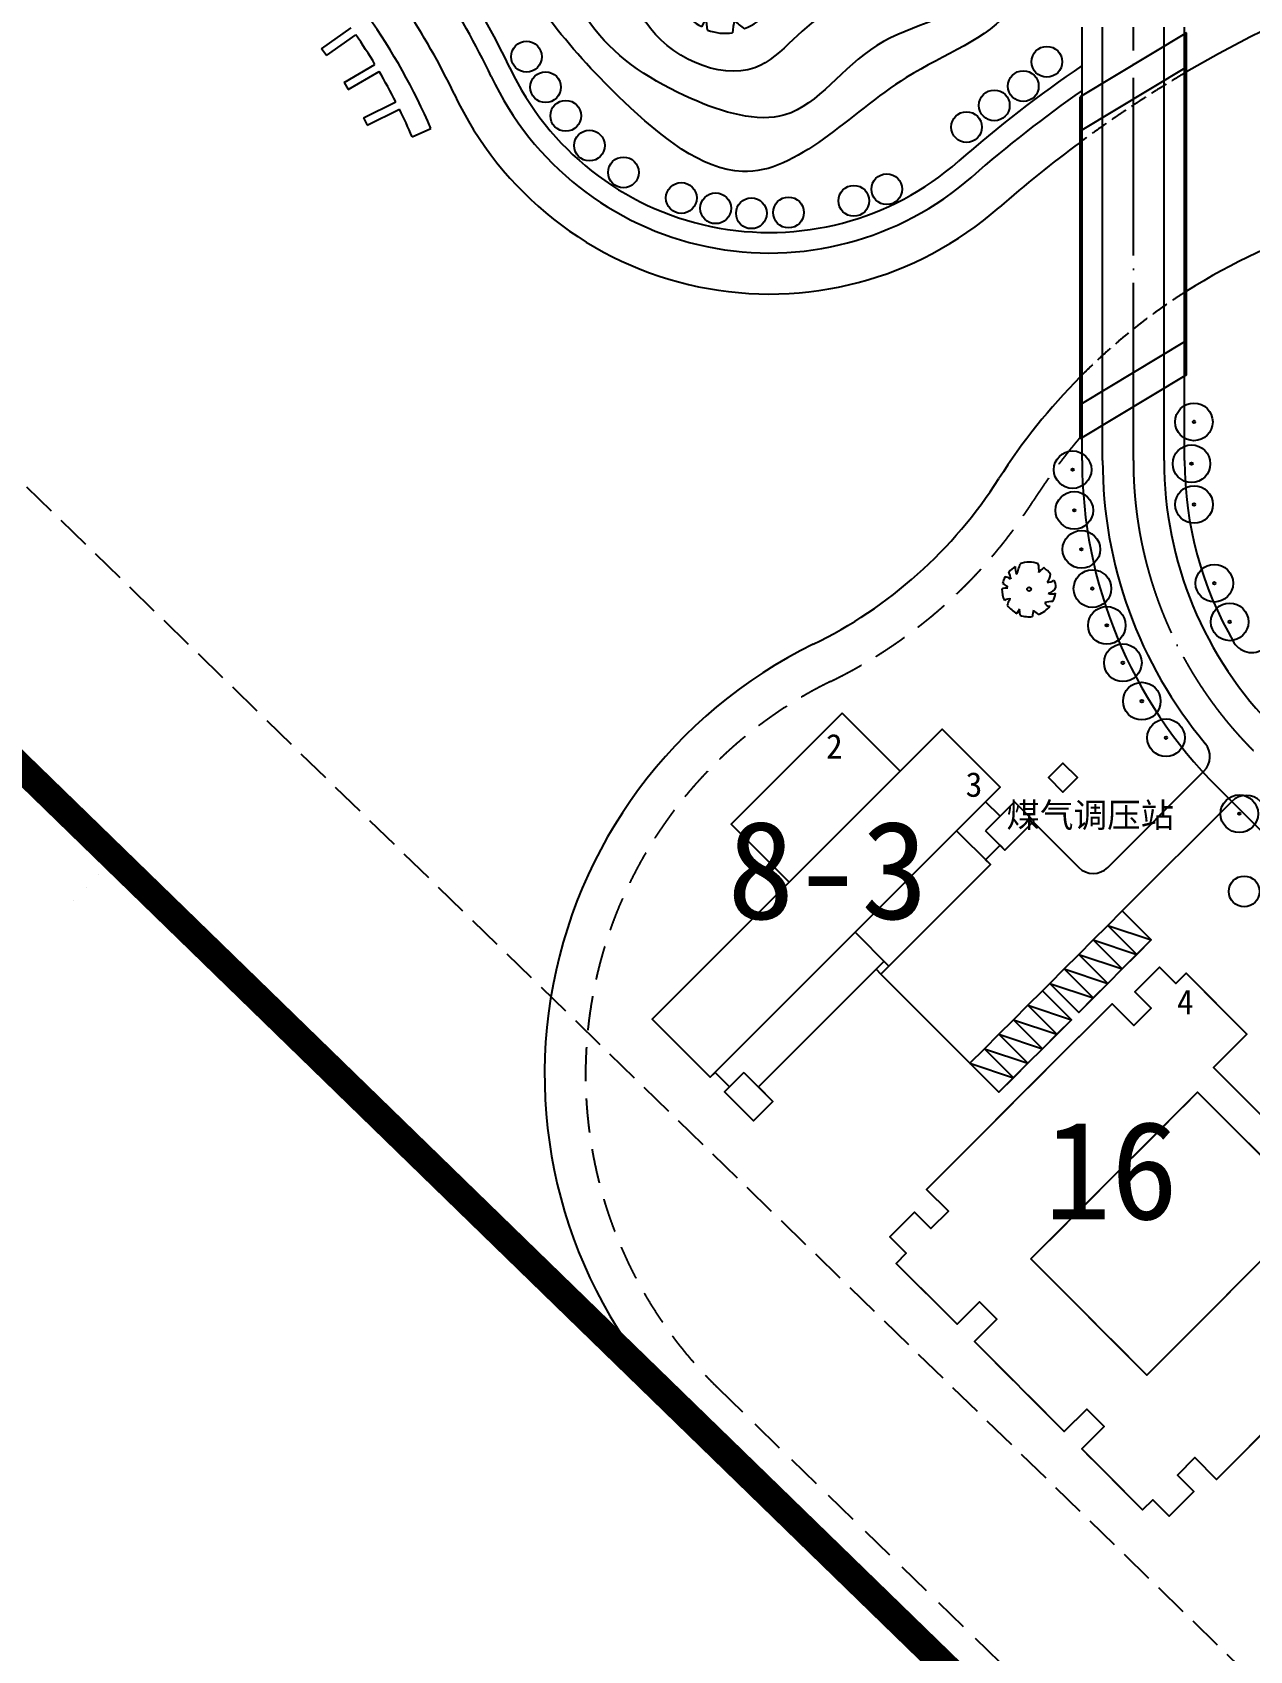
# Model space of a CAD drawing. Extents: x 39009873 to 40242873, y -38938004 to -37205504.
# Drawn here: x 39435847 to 39614004, y -38603123 to -38366395 of the extents above; entities that cross this region are included whole.
import ezdxf

# ---------------------------------------------------------------- set-up
doc = ezdxf.new("R2010")
doc.units = 0
doc.header["$LTSCALE"] = 1000
doc.header["$MEASUREMENT"] = 0
for name, pattern in [('CENT', [15, 13, -1, 0, -1]), ('DASH', [0.35, 0.25, -0.1]), ('DASH1', [1.5, 1, -0.5])]:
    doc.linetypes.add(name, pattern=pattern)
doc.layers.get('0').update_dxf_attribs({"linetype": 'CONTINUOUS'})
for name, color, linetype in [('1-CEG', 220, 'CONTINUOUS'), ('A-FACE', 4, 'CONTINUOUS'), ('PUB_TEXT', 4, 'CONTINUOUS'), ('river', 190, 'CONTINUOUS'), ('TEXT', 7, 'CONTINUOUS'), ('TREE1', 62, 'CONTINUOUS'), ('人行道', 251, 'CONTINUOUS'), ('停车', 165, 'CONTINUOUS'), ('建筑屋顶', 2, 'CONTINUOUS'), ('建筑轮廓', 254, 'CONTINUOUS'), ('等高线', 250, 'DASH'), ('范围', 7, 'CONTINUOUS'), ('道路中心线', 1, 'CENT')]:
    doc.layers.add(name, color=color, linetype=linetype)
doc.styles.add('-黑体', font='SIMHEI.TTF')
doc.styles.get("Standard").update_dxf_attribs({"font": 'SimSun.ttf', "height": 20})

# ---------------------------------------------------------------- blocks, each defined once
blk = doc.blocks.new('sdji')
at = {"linetype": 'Continuous', "ltscale": 10}
for radius in [2750, 184]:
    blk.add_circle((512091, 867961), radius, dxfattribs=at)
blk = doc.blocks.new('sij')
at = {"layer": 'TREE1', "linetype": 'Continuous', "ltscale": 10}
blk.add_circle((327690, 1006813), 2250, dxfattribs=at)
blk = doc.blocks.new('M_F13')
for p, q in [((-515, 179), (-397, 193)), ((-484, 239), (-484, 239)), ((-397, 193), (-484, 239))]:
    blk.add_line(p, q)
blk.add_circle((-3, 3), 38.2)
for centre, radius, start, end in [((-8, 3), 532, 89.3321, 114.3856), ((-325, 399), 130, 343.6555, 39.76), ((-175, 449), 193, 352.0775, 26.6128), ((-85, 589), 202, 304.1868, 338.5411), ((-8, 3), 531, 62.8767, 77.7021), ((80, 476), 154, 315.8454, 359.7651), ((-8, 3), 527, 126.0751, 153.6245), ((-356, 208), 224, 48.5203, 80.5151), ((-244, 1929), 1632, 285.4397, 290.7099), ((-8, 3), 523, 31.4098, 49.4752), ((-8, 3), 537, 160.8426, 187.275), ((412, 44), 234, 83.5323, 121.6544), ((959, 2091), 1965, 250.0865, 256.3451), ((-8, 3), 534, 340.3307, 19.43), ((-610, -942), 880, 77.3728, 85.4649), ((-5, -500), 587, 134.7782, 147.3315), ((-8, 3), 524, 200.8103, 231.4392), ((-251, -396), 87.2, 97.741, 188.8107), ((-1350, -519), 1108, 2.9465, 10.9238), ((-8, 3), 514, 305.394, 326.2464), ((358, 465), 656, 266.7455, 282.0146), ((0, -631), 545, 39.6536, 53.993), ((-8, 3), 522, 243.1498, 261.8356), ((125, -442), 220, 160.6009, 199.3991), ((100, -357), 178, 186.1912, 248.4952), ((296, -376), 163, 170.6314, 220.6278), ((325, -118), 300, 230.4582, 263.1093), ((-8, 3), 527, 274.7236, 290.3277)]:
    blk.add_arc(centre, radius, start, end)
at = {"width": 0.8, "flags": 9}
for tag, p in [('XSIZE', (-62, 12)), ('YSIZE', (9, 6))]:
    blk.add_attdef(tag, p, '', height=0.2, dxfattribs=at)

msp = doc.modelspace()

# ---------------------------------------------------------------- linework, layer by layer
at = {"layer": 'A-FACE', "linetype": 'Continuous', "ltscale": 10}
for p, q in [((39604781, -38366473), (39589181, -38375849)), ((39604781, -38371473), (39589181, -38380849)), ((39604481, -38411653), (39589481, -38420668)), ((39604781, -38416473), (39589181, -38425849))]:
    msp.add_line(p, q, dxfattribs=at)
at = {"layer": 'A-FACE'}
for p, q in [((39592481, -38373865), (39592481, -38365614)), ((39601481, -38368456), (39601481, -38365614)), ((39604781, -38416473), (39604781, -38366473)), ((39601481, -38418456), (39601481, -38368456)), ((39604481, -38416653), (39604481, -38366653)), ((39589181, -38425849), (39589181, -38375849)), ((39589481, -38425668), (39589481, -38375668)), ((39592481, -38423865), (39592481, -38373865)), ((39601481, -38429045), (39601481, -38418456)), ((39592481, -38429045), (39592481, -38423865)), ((39593227, -38488557), (39607319, -38474465)), ((39595348, -38494921), (39611373, -38478896)), ((39582310, -38481884), (39588984, -38488557)), ((39595348, -38494921), (39599591, -38499164)), ((39599591, -38499164), (39588984, -38509771)), ((39560036, -38504157), (39577317, -38521438)), ((39584741, -38505528), (39583681, -38506589)), ((39588984, -38509771), (39584741, -38505528)), ((39583681, -38506589), (39587923, -38510831)), ((39587923, -38510831), (39577317, -38521438))]:
    msp.add_line(p, q, dxfattribs=at)
for centre, radius, start, end in [((39656981, -38429045), 64500, 180, 219.90031), ((39656981, -38429045), 55500, 180, 225), ((39605198, -38472343), 3000, 315, 39.90031), ((39613494, -38481018), 3000, 45, 135), ((39591105, -38486436), 3000, 225, 315)]:
    msp.add_arc(centre, radius, start, end, dxfattribs=at)
at = {"layer": 'river', "color": 8, "linetype": 'DASH1', "ltscale": 5}
msp.add_line((39536202, -38564721), (39629398, -38655314), dxfattribs=at)
at = {"layer": 'river'}
msp.add_lwpolyline([(39532020, -38569023), (39625395, -38659790), (39759601, -38770140)], dxfattribs=at)
for centre, radius, start, end in [((39412547, -38415476), 94000, 25.22891, 43.1711), ((39696013, -38527356), 180000, 102.33513, 120.45359), ((39543715, -38353671), 51000, 205.22891, 311.24618), ((39696013, -38527356), 180000, 126.40626, 131.24618), ((39652664, -38479710), 89368, 92.38447, 122.39776), ((39652664, -38479710), 89368, 135.26357, 147.47841), ((39520707, -38395574), 67129, 295.99578, 327.47841), ((39580812, -38518829), 70000, 115.99578, 225.81137)]:
    msp.add_arc(centre, radius, start, end, dxfattribs=at)
at = {"layer": 'river', "color": 3, "linetype": 'DASH', "ltscale": 10}
for centre, radius, start, end in [((39696013, -38527356), 180000, 120.45359, 126.40626), ((39652664, -38479710), 89368, 122.39776, 135.26357)]:
    msp.add_arc(centre, radius, start, end, dxfattribs=at)
at = {"layer": 'river', "color": 8, "linetype": 'DASH1', "ltscale": 5}
for centre, radius, start, end in [((39652664, -38479710), 83368, 139.59449, 147.47841), ((39520707, -38395574), 73129, 295.99578, 327.47841), ((39580812, -38518829), 64000, 115.99578, 225.81137)]:
    msp.add_arc(centre, radius, start, end, dxfattribs=at)
at = {"layer": 'TEXT', "const_width": 0.5}
msp.add_lwpolyline([(39447765, -38487121), (39408732, -38529301), (39305525, -38529301)], dxfattribs=at)
at = {"layer": '人行道', "linetype": 'Continuous', "ltscale": 10}
for p, q in [((39478189, -38368813), (39482498, -38365750)), ((39478884, -38369791), (39478189, -38368813)), ((39478884, -38369791), (39483186, -38366733)), ((39481462, -38373728), (39485993, -38371075)), ((39482069, -38374763), (39486606, -38372106)), ((39481462, -38373728), (39482069, -38374763)), ((39484310, -38378900), (39489048, -38376574)), ((39484839, -38379977), (39489584, -38377647)), ((39484310, -38378900), (39484839, -38379977)), ((39491429, -38381662), (39494186, -38380480))]:
    msp.add_line(p, q, dxfattribs=at)
at = {"layer": '人行道'}
for p, q in [((39589481, -38375668), (39589481, -38365614)), ((39604481, -38366653), (39604481, -38365614)), ((39604481, -38429045), (39604481, -38416653)), ((39589481, -38429045), (39589481, -38425668)), ((39609252, -38476775), (39716068, -38583592))]:
    msp.add_line(p, q, dxfattribs=at)
for centre, radius, start, end in [((39412547, -38415476), 103000, 25.22891, 43.33095), ((39412547, -38415476), 100000, 25.22891, 43.28087), ((39543715, -38353671), 45000, 205.22891, 311.24618), ((39543715, -38353671), 42000, 205.22891, 311.24618), ((39696013, -38527356), 189000, 124.30911, 131.24618), ((39696013, -38527356), 186000, 124.94212, 131.24618), ((39656981, -38429045), 67500, 180, 225), ((39656981, -38429045), 52500, 180, 210.42512), ((39614298, -38454113), 3000, 210.42512, 315)]:
    msp.add_arc(centre, radius, start, end, dxfattribs=at)
at = {"layer": '人行道', "linetype": 'Continuous', "ltscale": 10}
for radius, start, end in [(88824, 23.2029, 35.40751), (85824, 31.15456, 34.60637), (85824, 26.95386, 30.35342), (85824, 23.2029, 26.15272)]:
    msp.add_arc((39412547, -38415476), radius, start, end, dxfattribs=at)
at = {"layer": '停车', "linetype": 'Continuous', "ltscale": 10}
for points in [[(39593227, -38497043), (39595348, -38494921), (39599591, -38499164), (39597469, -38501285), (39593227, -38497043), (39599591, -38499164)], [(39591105, -38499164), (39593227, -38497043), (39597469, -38501285), (39595348, -38503407), (39591105, -38499164), (39597469, -38501285)], [(39586863, -38503407), (39588984, -38501285), (39593227, -38505528), (39591105, -38507649), (39586863, -38503407), (39593227, -38505528)], [(39588984, -38501285), (39591105, -38499164), (39595348, -38503407), (39593227, -38505528), (39588984, -38501285), (39595348, -38503407)], [(39584741, -38505528), (39586863, -38503407), (39591105, -38507649), (39588984, -38509771), (39584741, -38505528), (39591105, -38507649)], [(39581559, -38508710), (39583681, -38506589), (39587923, -38510831), (39585802, -38512953), (39581559, -38508710), (39587923, -38510831)], [(39577317, -38512953), (39579438, -38510831), (39583681, -38515074), (39581559, -38517195), (39577317, -38512953), (39583681, -38515074)], [(39579438, -38510831), (39581559, -38508710), (39585802, -38512953), (39583681, -38515074), (39579438, -38510831), (39585802, -38512953)], [(39575195, -38515074), (39577317, -38512953), (39581559, -38517195), (39579438, -38519317), (39575195, -38515074), (39581559, -38517195)], [(39573074, -38517195), (39575195, -38515074), (39579438, -38519317), (39577317, -38521438), (39573074, -38517195), (39579438, -38519317)]]:
    msp.add_lwpolyline(points, dxfattribs=at)
at = {"layer": '建筑屋顶', "linetype": 'Continuous', "ltscale": 10}
for p, q in [((39554353, -38466000), (39538116, -38482237)), ((39568990, -38468333), (39526564, -38510760)), ((39577476, -38476819), (39535049, -38519245)), ((39560505, -38502274), (39542120, -38520659)), ((39535049, -38519245), (39526564, -38510760)), ((39535756, -38518538), (39537878, -38520659)), ((39539999, -38518538), (39537170, -38521366)), ((39539999, -38518538), (39544242, -38522781)), ((39541413, -38525609), (39537170, -38521366)), ((39544242, -38522781), (39541413, -38525609))]:
    msp.add_line(p, q, dxfattribs=at)
at = {"layer": '建筑屋顶', "linetype": 'Continuous', "lineweight": -3, "ltscale": 10}
for p, q in [((39562838, -38474485), (39554353, -38466000)), ((39577476, -38476819), (39568990, -38468333)), ((39579597, -38478940), (39575354, -38483183)), ((39577476, -38481061), (39575354, -38478940)), ((39582425, -38481768), (39579597, -38478940)), ((39546601, -38490722), (39538116, -38482237)), ((39582425, -38481768), (39578183, -38486011)), ((39576061, -38488132), (39571112, -38483183)), ((39578183, -38486011), (39575354, -38483183)), ((39577476, -38485304), (39575354, -38487425)), ((39576061, -38488132), (39561212, -38502982)), ((39561212, -38502982), (39556262, -38498032))]:
    msp.add_line(p, q, dxfattribs=at)
at = {"layer": '建筑屋顶', "linetype": 'DASH', "ltscale": 30}
for p, q in [((39597204, -38506729), (39600810, -38503123)), ((39600810, -38503123), (39603214, -38505527)), ((39603214, -38505527), (39604699, -38504042)), ((39604699, -38504042), (39613609, -38512952)), ((39566728, -38535650), (39593880, -38508497)), ((39593880, -38508497), (39597062, -38511679)), ((39599608, -38509133), (39597204, -38506729)), ((39597062, -38511679), (39599608, -38509133)), ((39613609, -38512952), (39608730, -38517831)), ((39608730, -38517831), (39626973, -38536074)), ((39582001, -38545832), (39606396, -38521437)), ((39606396, -38521437), (39623367, -38538408)), ((39569910, -38538832), (39566728, -38535650)), ((39561354, -38542580), (39564960, -38538973)), ((39564960, -38538973), (39567364, -38541378)), ((39567364, -38541378), (39569910, -38538832)), ((39623367, -38538408), (39598972, -38562803)), ((39563758, -38544984), (39561354, -38542580)), ((39562273, -38546469), (39563758, -38544984)), ((39598972, -38562803), (39582001, -38545832)), ((39571182, -38555378), (39562273, -38546469)), ((39638852, -38548378), (39609154, -38578076)), ((39574470, -38552090), (39571182, -38555378)), ((39577016, -38554636), (39574470, -38552090)), ((39573728, -38557924), (39577016, -38554636)), ((39586880, -38571076), (39573728, -38557924)), ((39590168, -38567788), (39586880, -38571076)), ((39592714, -38570334), (39590168, -38567788)), ((39589426, -38573622), (39592714, -38570334)), ((39598335, -38582531), (39589426, -38573622)), ((39605972, -38574894), (39603426, -38577440)), ((39609154, -38578076), (39605972, -38574894)), ((39603426, -38577440), (39605831, -38579844)), ((39599820, -38581046), (39598335, -38582531)), ((39602224, -38583450), (39599820, -38581046)), ((39605831, -38579844), (39602224, -38583450))]:
    msp.add_line(p, q, dxfattribs=at)
at = {"layer": '建筑屋顶', "linetype": 'Continuous', "ltscale": 10}
msp.add_lwpolyline([(39586668, -38473283), (39584547, -38475404), (39586668, -38477526), (39588789, -38475404)], close=True, dxfattribs=at)
at = {"layer": '建筑轮廓'}
msp.add_lwpolyline([(39554353, -38466000), (39538116, -38482237), (39546601, -38490722), (39526564, -38510760), (39535049, -38519245), (39535756, -38518538), (39537878, -38520659), (39537170, -38521366), (39541413, -38525609), (39544242, -38522781), (39542120, -38520659), (39559329, -38503450), (39560036, -38504157), (39576061, -38488132), (39575354, -38487425), (39577476, -38485304), (39578183, -38486011), (39582425, -38481768), (39579597, -38478940), (39577476, -38481061), (39575354, -38478940), (39577476, -38476819), (39568990, -38468333), (39562838, -38474485), (39554353, -38466000)], dxfattribs=at)
at = {"layer": '建筑轮廓', "ltscale": 10}
for points in [[(39584547, -38475404), (39586668, -38473283), (39588789, -38475404), (39586668, -38477526), (39584547, -38475404)], [(39626973, -38536074), (39608730, -38517831), (39613609, -38512952), (39604699, -38504042), (39603214, -38505527), (39600810, -38503123), (39597204, -38506729), (39599608, -38509133), (39597062, -38511679), (39593880, -38508497), (39584341, -38518037), (39569273, -38533104), (39566728, -38535650), (39569910, -38538832), (39567364, -38541378), (39564960, -38538973), (39561354, -38542580), (39563758, -38544984), (39562273, -38546469), (39571182, -38555378), (39574470, -38552090), (39577016, -38554636), (39573728, -38557924), (39586880, -38571076), (39590168, -38567788), (39592714, -38570334), (39589426, -38573622), (39598335, -38582531), (39599820, -38581046), (39602224, -38583450), (39605831, -38579844), (39603426, -38577440), (39605972, -38574894), (39609154, -38578076), (39638852, -38548378)], [(39582001, -38545832), (39606396, -38521437), (39623367, -38538408), (39598972, -38562803), (39582001, -38545832)]]:
    msp.add_lwpolyline(points, dxfattribs=at)
at = {"layer": '等高线', "linetype": 'Continuous', "ltscale": 10}
for points in [[(39524987, -38241450), (39531953, -38232126), (39533025, -38210695), (39532668, -38202837), (39520874, -38187835), (39502942, -38164908), (39496404, -38164389), (39489210, -38166003), (39456129, -38201985), (39444502, -38211869), (39429023, -38220339), (39418632, -38222874), (39416349, -38229719), (39419307, -38255180), (39430566, -38268859), (39434319, -38291143), (39437226, -38305138), (39454094, -38310462), (39482503, -38321109), (39503810, -38353051), (39522454, -38376564), (39539765, -38386767), (39563736, -38373015), (39579272, -38362811), (39583267, -38352164), (39573502, -38330869), (39562404, -38319778), (39542873, -38302920), (39525547, -38282942), (39514449, -38265640), (39521566, -38245247), (39524987, -38241450)], [(39507204, -38267243), (39505063, -38255205), (39519263, -38239972), (39525954, -38223922), (39521404, -38201452), (39508289, -38183262), (39500527, -38177645), (39478312, -38181657), (39469479, -38190217), (39460646, -38206535), (39443517, -38224190), (39426654, -38225260), (39420766, -38233820), (39422104, -38250939), (39435219, -38262977), (39442178, -38274212), (39440305, -38293204), (39445658, -38302567), (39467004, -38308430), (39490084, -38323225), (39510140, -38350883), (39518159, -38365969), (39532311, -38376105), (39545990, -38378462), (39559434, -38368326), (39574765, -38360312), (39574293, -38341219), (39556368, -38320476), (39533846, -38299105), (39518739, -38280784), (39507204, -38267243)], [(39520652, -38294846), (39511348, -38283555), (39503373, -38269275), (39493058, -38253320), (39478120, -38247689), (39465160, -38233741), (39452201, -38228427), (39435919, -38229092), (39426947, -38233741), (39426947, -38247341), (39434258, -38255991), (39446220, -38265622), (39449875, -38276913), (39445556, -38285547), (39448546, -38298831), (39463499, -38302152), (39479420, -38308868), (39494684, -38322685), (39507262, -38334603), (39521981, -38353627), (39525636, -38364918), (39541586, -38371560), (39552884, -38363257), (39566840, -38360600), (39569830, -38355287), (39567504, -38343332), (39559530, -38329052), (39539260, -38315104), (39527630, -38299827), (39520652, -38294846)]]:
    msp.add_spline(points, degree=3, dxfattribs=at)
at = {"layer": '范围', "color": 1, "linetype": 'DASH', "ltscale": 20}
msp.add_line((39194079, -38198681), (39645412, -38637409), dxfattribs=at)
at = {"layer": '范围', "color": 1, "linetype": 'DASH', "ltscale": 50, "const_width": 2000}
msp.add_lwpolyline([(39727275, -37603786), (39309838, -37602478), (39267254, -37697480), (39215453, -37815637), (39203656, -37841696, -0.0375387), (39200633, -37850208, 0.1308835), (39198294, -37865085), (39212418, -38000000), (39219106, -38069414), (39219411, -38084620, -0.195535), (39216767, -38101984), (39156180, -38203680), (39625395, -38659790), (39748451, -38760972), (39960509, -38548914), (40086169, -38423253), (40107609, -38401814, 0.1316525), (40102432, -38392848), (40050787, -38341202), (40018183, -38301527), (39930095, -38213439, -0.2363782)], format="xyb", close=True, dxfattribs=at)
msp.add_lwpolyline([(39727275, -37603786), (39309838, -37602478), (39267254, -37697480), (39215453, -37815637), (39203656, -37841696, -0.0375387), (39200633, -37850208, 0.1308835), (39198294, -37865085), (39212418, -38000000), (39219106, -38069414), (39219411, -38084620, -0.195535), (39216767, -38101984), (39156180, -38203680), (39625395, -38659790), (39748451, -38760972), (39960509, -38548914), (40086169, -38423253), (40107609, -38401814, 0.1316525), (40102432, -38392848), (40050787, -38341202), (40018183, -38301527), (39930095, -38213439, -0.2363782)], format="xyb", close=True, dxfattribs=at)
at = {"layer": '范围', "color": 1, "linetype": 'DASH', "ltscale": 50, "const_width": 4000}
msp.add_lwpolyline([(39561820, -37961979), (39561820, -38153407), (39632801, -38153407, -0.6752226), (39688591, -38289474), (39752711, -38353913), (39782336, -38383685), (39846133, -38320203), (39880201, -38354441), (39816193, -38417710), (39875441, -38477253), (39953611, -38555811), (39748451, -38760972), (39625395, -38659790), (39156180, -38203680), (39216767, -38101984, 0.195535), (39219411, -38084620), (39219106, -38069414), (39212418, -38000000)], format="xyb", dxfattribs=at)
at = {"layer": '道路中心线', "ltscale": 2}
msp.add_line((39596981, -38429045), (39596981, -38365614), dxfattribs=at)
msp.add_arc((39656981, -38429045), 60000, 180, 225, dxfattribs=at)

# ---------------------------------------------------------------- block references
at = {"layer": 'TREE1'}
for p, xscale, yscale, zscale, rotation in [((39537389, -38358399), 14.92991994664088, 14.92991995811462, 14.92992, 89.71588540334568), ((39581746, -38447821), 7.464959973320438, 7.464959979057312, 7.464960000000002, 89.85794270046144)]:
    msp.add_blockref('M_F13', p, dxfattribs=dict(at, xscale=xscale, yscale=yscale, zscale=zscale, rotation=rotation))
at = {"layer": 'TREE1', "linetype": 'Continuous'}
for name, p, rotation in [('sij', (39182971, -39377575), 0.1420572971157472), ('sij', (39259129, -39378324), 0.1420572971157472), ('sij', (39185768, -39382035), 0.1420572971157472), ('sij', (39255683, -39381885), 0.1420572971157472), ('sij', (39251438, -39384703), 0.1420572971157472), ('sij', (39188719, -39386228), 0.1420572971157472), ('sij', (39247378, -39387874), 0.1420572971157472), ('sij', (39192184, -39390574), 0.1420572971157472), ('sij', (39197162, -39394504), 0.1420572971157472), ('sij', (39235701, -39396957), 0.1420572971157472), ('sij', (39205638, -39398246), 0.1420572971157472), ('sij', (39210655, -39399750), 0.1420572971157472), ('sij', (39230877, -39398662), 0.1420572971157472), ('sij', (39215892, -39400482), 0.1420572971157472), ('sij', (39221322, -39400368), 0.1420572971157472), ('sdji', (40440191, -38988593), 86.42524673770218), ('sdji', (40422441, -38995579), 86.42524673770218), ('sdji', (40439839, -38994711), 86.42524673770218), ('sdji', (40440207, -39000673), 86.42524673770218), ('sdji', (40422684, -39001531), 86.42524673770218), ('sdji', (40423719, -39007236), 86.42524673770218), ('sdji', (40443181, -39012193), 86.42524673770218), ('sdji', (40425337, -39012975), 86.42524673770218), ('sdji', (40427446, -39018359), 86.42524673770218), ('sdji', (40445423, -39017845), 86.42524673770218), ('sdji', (40429794, -39023823), 86.42524673770218), ('sdji', (40432568, -39029437), 86.42524673770218), ('sdji', (40436106, -39034794), 86.42524673770218), ('sdji', (40479177, -38994939), 89.85794288858904), ('sij', (39288008, -39499688), 0.1420572971157472)]:
    msp.add_blockref(name, p, dxfattribs=dict(at, rotation=rotation))

# ---------------------------------------------------------------- texts
at = {"layer": '1-CEG', "style": '-黑体'}
for s, p in [('2', (39551998, -38472634)), ('3', (39572435, -38478219)), ('煤气调压站', (39578403, -38482697)), ('4', (39603355, -38510048))]:
    msp.add_text(s, height=3600, dxfattribs=at).set_placement(p)
at = {"layer": 'PUB_TEXT', "color": 2, "style": '-黑体'}
for s, p in [('8-3', (39537566, -38496108)), ('16', (39583926, -38540036))]:
    msp.add_text(s, height=14400, dxfattribs=at).set_placement(p)

doc.saveas('drawing.dxf')
